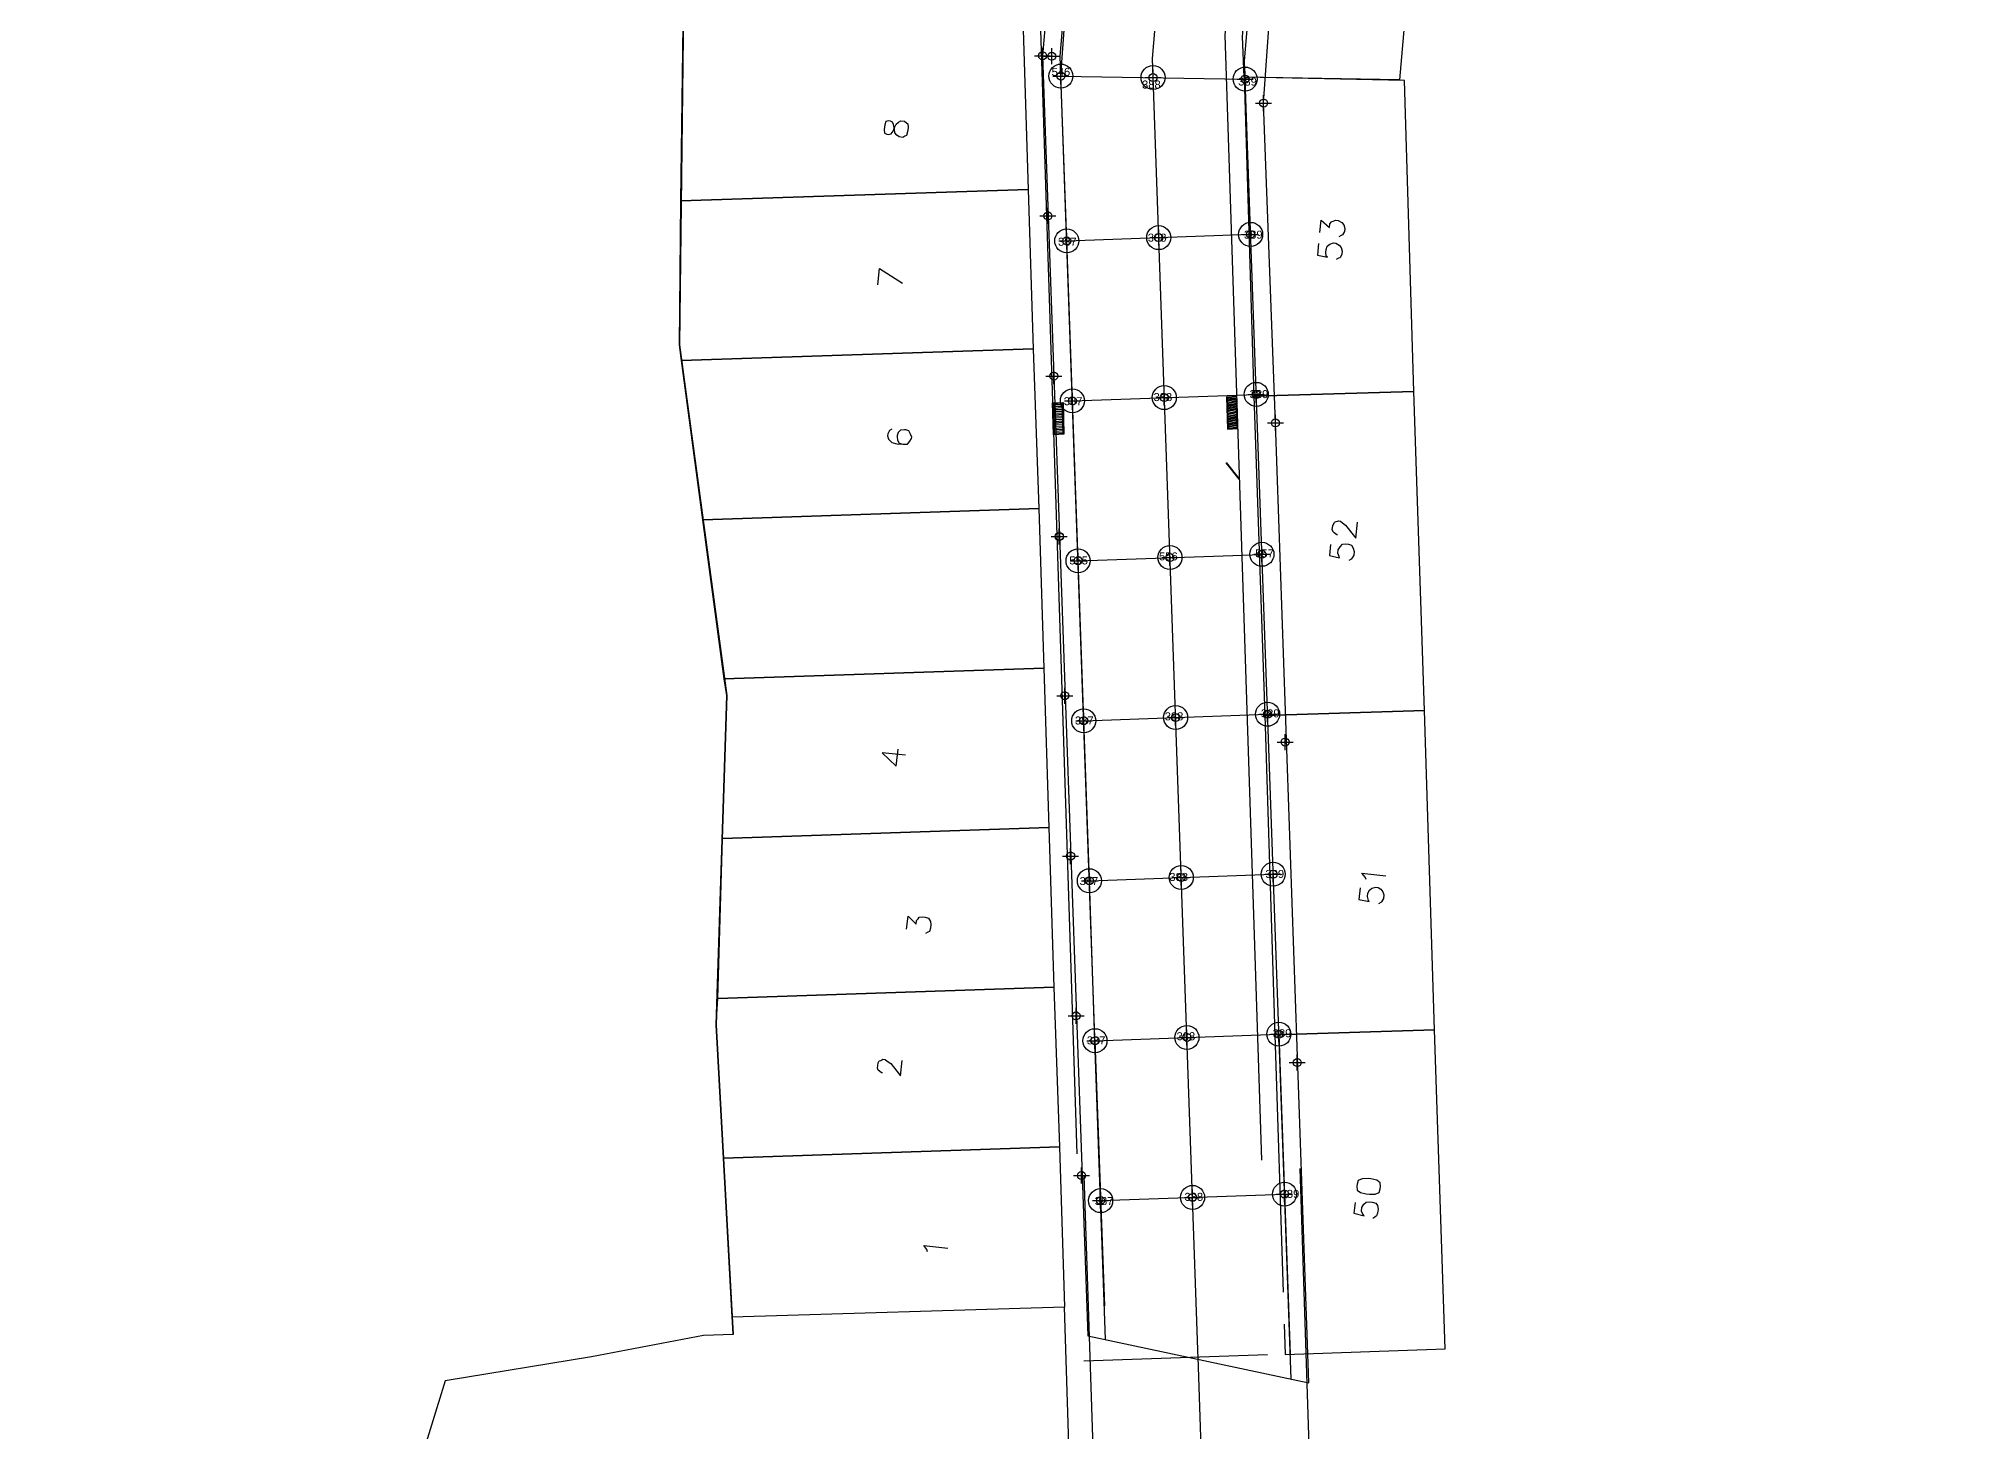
# Model space of a CAD drawing. Header units: metres. Extents: x 678 to 2349, y 417 to 1219.
# Drawn here: x 694.1 to 815.2, y 551.3 to 638.3 of the extents above; entities that cross this region are included whole.
import ezdxf

# ---------------------------------------------------------------- set-up
doc = ezdxf.new("R2010")
doc.units = ezdxf.units.M
doc.header["$PDMODE"] = 32
doc.header["$PDSIZE"] = 1.5
for name, color, linetype in [('CONCRETO', 7, 'Continuous'), ('linea 1', 1, 'Continuous'), ('puntos nov 7', 50, 'Continuous'), ('V-NODE', 1, 'Continuous')]:
    doc.layers.add(name, color=color, linetype=linetype)
doc.layers.add('PDF2_area escolar', color=7, linetype='Continuous', true_color=0x989898)
doc.layers.add('PDF_Geometry', color=7, linetype='Continuous', true_color=0x797979)
doc.styles.get("Standard").update_dxf_attribs({"font": 'arial.ttf'})

# ---------------------------------------------------------------- blocks, each defined once
blk = doc.blocks.new('*U270')
at = {"color": 0, "linetype": 'ByBlock', "lineweight": -2, "transparency": 16777216}
for p, q in [((-1, 0), (1, 0)), ((0, -1), (0, 1))]:
    blk.add_line(p, q, dxfattribs=at)
blk.add_circle((0, 0), 0.5, dxfattribs=at)
blk = doc.blocks.new('*U351', base_point=(757.374, 637.243, 1023.919))
at = {"layer": 'V-NODE', "color": 50, "lineweight": -2, "xscale": 0.5, "yscale": 0.5, "zscale": 0.5}
blk.add_blockref('*U270', (757.374, 637.243, 1023.919), dxfattribs=at)
blk = doc.blocks.new('*U828', base_point=(756.795, 637.271, 1023.845))
at = {"layer": 'V-NODE', "color": 50, "lineweight": -2, "xscale": 0.5, "yscale": 0.5, "zscale": 0.5}
blk.add_blockref('*U270', (756.795, 637.271, 1023.845), dxfattribs=at)
blk = doc.blocks.new('*U831', base_point=(770.615, 634.321, 1026.4))
at = {"layer": 'V-NODE', "color": 50, "lineweight": -2, "xscale": 0.5, "yscale": 0.5, "zscale": 0.5}
blk.add_blockref('*U270', (770.615, 634.321, 1026.4), dxfattribs=at)
blk = doc.blocks.new('*U834', base_point=(757.133, 627.268, 1025.011))
at = {"layer": 'V-NODE', "color": 50, "lineweight": -2, "xscale": 0.5, "yscale": 0.5, "zscale": 0.5}
blk.add_blockref('*U270', (757.133, 627.268, 1025.011), dxfattribs=at)
blk = doc.blocks.new('*U837', base_point=(757.503, 617.258, 1026.101))
at = {"layer": 'V-NODE', "color": 50, "lineweight": -2, "xscale": 0.5, "yscale": 0.5, "zscale": 0.5}
blk.add_blockref('*U270', (757.503, 617.258, 1026.101), dxfattribs=at)
blk = doc.blocks.new('*U840', base_point=(771.352, 614.335, 1028.695))
at = {"layer": 'V-NODE', "color": 50, "lineweight": -2, "xscale": 0.5, "yscale": 0.5, "zscale": 0.5}
blk.add_blockref('*U270', (771.352, 614.335, 1028.695), dxfattribs=at)
blk = doc.blocks.new('*U843', base_point=(757.846, 607.239, 1027.064))
at = {"layer": 'V-NODE', "color": 50, "lineweight": -2, "xscale": 0.5, "yscale": 0.5, "zscale": 0.5}
blk.add_blockref('*U270', (757.846, 607.239, 1027.064), dxfattribs=at)
blk = doc.blocks.new('*U846', base_point=(758.554, 587.273, 1028.916))
at = {"layer": 'V-NODE', "color": 50, "lineweight": -2, "xscale": 0.5, "yscale": 0.5, "zscale": 0.5}
blk.add_blockref('*U270', (758.554, 587.273, 1028.916), dxfattribs=at)
blk = doc.blocks.new('*U849', base_point=(757.846, 607.24, 1027.059))
at = {"layer": 'V-NODE', "color": 50, "lineweight": -2, "xscale": 0.5, "yscale": 0.5, "zscale": 0.5}
blk.add_blockref('*U270', (757.846, 607.24, 1027.059), dxfattribs=at)
blk = doc.blocks.new('*U852', base_point=(758.182, 597.294, 1028.058))
at = {"layer": 'V-NODE', "color": 50, "lineweight": -2, "xscale": 0.5, "yscale": 0.5, "zscale": 0.5}
blk.add_blockref('*U270', (758.182, 597.294, 1028.058), dxfattribs=at)
blk = doc.blocks.new('*U855', base_point=(771.957, 594.396, 1031.083))
at = {"layer": 'V-NODE', "color": 50, "lineweight": -2, "xscale": 0.5, "yscale": 0.5, "zscale": 0.5}
blk.add_blockref('*U270', (771.957, 594.396, 1031.083), dxfattribs=at)
blk = doc.blocks.new('*U858', base_point=(758.894, 577.291, 1029.394))
at = {"layer": 'V-NODE', "color": 50, "lineweight": -2, "xscale": 0.5, "yscale": 0.5, "zscale": 0.5}
blk.add_blockref('*U270', (758.894, 577.291, 1029.394), dxfattribs=at)
blk = doc.blocks.new('*U861', base_point=(759.233, 567.312, 1029.796))
at = {"layer": 'V-NODE', "color": 50, "lineweight": -2, "xscale": 0.5, "yscale": 0.5, "zscale": 0.5}
blk.add_blockref('*U270', (759.233, 567.312, 1029.796), dxfattribs=at)
blk = doc.blocks.new('*U870', base_point=(772.717, 574.373, 1032.351))
at = {"layer": 'V-NODE', "color": 50, "lineweight": -2, "xscale": 0.5, "yscale": 0.5, "zscale": 0.5}
blk.add_blockref('*U270', (772.717, 574.373, 1032.351), dxfattribs=at)
blk = doc.blocks.new('*U1428', base_point=(757.945, 636.005, 1023.47))
at = {"layer": 'V-NODE', "color": 50, "lineweight": -2, "xscale": 0.5, "yscale": 0.5, "zscale": 0.5}
blk.add_blockref('*U270', (757.945, 636.005, 1023.47), dxfattribs=at)
blk = doc.blocks.new('*U1431', base_point=(763.701, 635.912, 1023.54))
at = {"layer": 'V-NODE', "color": 50, "lineweight": -2, "xscale": 0.5, "yscale": 0.5, "zscale": 0.5}
blk.add_blockref('*U270', (763.701, 635.912, 1023.54), dxfattribs=at)
blk = doc.blocks.new('*U1434', base_point=(769.458, 635.818, 1023.47))
at = {"layer": 'V-NODE', "color": 50, "lineweight": -2, "xscale": 0.5, "yscale": 0.5, "zscale": 0.5}
blk.add_blockref('*U270', (769.458, 635.818, 1023.47), dxfattribs=at)
blk = doc.blocks.new('*U1437', base_point=(758.308, 625.708, 1024.59))
at = {"layer": 'V-NODE', "color": 50, "lineweight": -2, "xscale": 0.5, "yscale": 0.5, "zscale": 0.5}
blk.add_blockref('*U270', (758.308, 625.708, 1024.59), dxfattribs=at)
blk = doc.blocks.new('*U1440', base_point=(764.055, 625.912, 1024.66))
at = {"layer": 'V-NODE', "color": 50, "lineweight": -2, "xscale": 0.5, "yscale": 0.5, "zscale": 0.5}
blk.add_blockref('*U270', (764.055, 625.912, 1024.66), dxfattribs=at)
blk = doc.blocks.new('*U1443', base_point=(769.801, 626.115, 1024.59))
at = {"layer": 'V-NODE', "color": 50, "lineweight": -2, "xscale": 0.5, "yscale": 0.5, "zscale": 0.5}
blk.add_blockref('*U270', (769.801, 626.115, 1024.59), dxfattribs=at)
blk = doc.blocks.new('*U1446', base_point=(758.662, 615.715, 1025.64))
at = {"layer": 'V-NODE', "color": 50, "lineweight": -2, "xscale": 0.5, "yscale": 0.5, "zscale": 0.5}
blk.add_blockref('*U270', (758.662, 615.715, 1025.64), dxfattribs=at)
blk = doc.blocks.new('*U1449', base_point=(764.408, 615.918, 1025.71))
at = {"layer": 'V-NODE', "color": 50, "lineweight": -2, "xscale": 0.5, "yscale": 0.5, "zscale": 0.5}
blk.add_blockref('*U270', (764.408, 615.918, 1025.71), dxfattribs=at)
blk = doc.blocks.new('*U1452', base_point=(770.155, 616.121, 1025.64))
at = {"layer": 'V-NODE', "color": 50, "lineweight": -2, "xscale": 0.5, "yscale": 0.5, "zscale": 0.5}
blk.add_blockref('*U270', (770.155, 616.121, 1025.64), dxfattribs=at)
blk = doc.blocks.new('*U1455', base_point=(759.015, 605.721, 1026.66))
at = {"layer": 'V-NODE', "color": 50, "lineweight": -2, "xscale": 0.5, "yscale": 0.5, "zscale": 0.5}
blk.add_blockref('*U270', (759.015, 605.721, 1026.66), dxfattribs=at)
blk = doc.blocks.new('*U1458', base_point=(764.761, 605.924, 1026.73))
at = {"layer": 'V-NODE', "color": 50, "lineweight": -2, "xscale": 0.5, "yscale": 0.5, "zscale": 0.5}
blk.add_blockref('*U270', (764.761, 605.924, 1026.73), dxfattribs=at)
blk = doc.blocks.new('*U1461', base_point=(770.508, 606.127, 1026.66))
at = {"layer": 'V-NODE', "color": 50, "lineweight": -2, "xscale": 0.5, "yscale": 0.5, "zscale": 0.5}
blk.add_blockref('*U270', (770.508, 606.127, 1026.66), dxfattribs=at)
blk = doc.blocks.new('*U1464', base_point=(759.368, 595.727, 1027.68))
at = {"layer": 'V-NODE', "color": 50, "lineweight": -2, "xscale": 0.5, "yscale": 0.5, "zscale": 0.5}
blk.add_blockref('*U270', (759.368, 595.727, 1027.68), dxfattribs=at)
blk = doc.blocks.new('*U1467', base_point=(765.115, 595.93, 1027.75))
at = {"layer": 'V-NODE', "color": 50, "lineweight": -2, "xscale": 0.5, "yscale": 0.5, "zscale": 0.5}
blk.add_blockref('*U270', (765.115, 595.93, 1027.75), dxfattribs=at)
blk = doc.blocks.new('*U1470', base_point=(770.861, 596.134, 1027.68))
at = {"layer": 'V-NODE', "color": 50, "lineweight": -2, "xscale": 0.5, "yscale": 0.5, "zscale": 0.5}
blk.add_blockref('*U270', (770.861, 596.134, 1027.68), dxfattribs=at)
blk = doc.blocks.new('*U1473', base_point=(759.722, 585.733, 1028.52))
at = {"layer": 'V-NODE', "color": 50, "lineweight": -2, "xscale": 0.5, "yscale": 0.5, "zscale": 0.5}
blk.add_blockref('*U270', (759.722, 585.733, 1028.52), dxfattribs=at)
blk = doc.blocks.new('*U1476', base_point=(765.468, 585.937, 1028.59))
at = {"layer": 'V-NODE', "color": 50, "lineweight": -2, "xscale": 0.5, "yscale": 0.5, "zscale": 0.5}
blk.add_blockref('*U270', (765.468, 585.937, 1028.59), dxfattribs=at)
blk = doc.blocks.new('*U1479', base_point=(771.214, 586.14, 1028.52))
at = {"layer": 'V-NODE', "color": 50, "lineweight": -2, "xscale": 0.5, "yscale": 0.5, "zscale": 0.5}
blk.add_blockref('*U270', (771.214, 586.14, 1028.52), dxfattribs=at)
blk = doc.blocks.new('*U1482', base_point=(760.075, 575.74, 1029.01))
at = {"layer": 'V-NODE', "color": 50, "lineweight": -2, "xscale": 0.5, "yscale": 0.5, "zscale": 0.5}
blk.add_blockref('*U270', (760.075, 575.74, 1029.01), dxfattribs=at)
blk = doc.blocks.new('*U1485', base_point=(765.821, 575.943, 1029.08))
at = {"layer": 'V-NODE', "color": 50, "lineweight": -2, "xscale": 0.5, "yscale": 0.5, "zscale": 0.5}
blk.add_blockref('*U270', (765.821, 575.943, 1029.08), dxfattribs=at)
blk = doc.blocks.new('*U1488', base_point=(771.568, 576.146, 1029.01))
at = {"layer": 'V-NODE', "color": 50, "lineweight": -2, "xscale": 0.5, "yscale": 0.5, "zscale": 0.5}
blk.add_blockref('*U270', (771.568, 576.146, 1029.01), dxfattribs=at)
blk = doc.blocks.new('*U1491', base_point=(760.428, 565.746, 1029.43))
at = {"layer": 'V-NODE', "color": 50, "lineweight": -2, "xscale": 0.5, "yscale": 0.5, "zscale": 0.5}
blk.add_blockref('*U270', (760.428, 565.746, 1029.43), dxfattribs=at)
blk = doc.blocks.new('*U1494', base_point=(766.175, 565.949, 1029.5))
at = {"layer": 'V-NODE', "color": 50, "lineweight": -2, "xscale": 0.5, "yscale": 0.5, "zscale": 0.5}
blk.add_blockref('*U270', (766.175, 565.949, 1029.5), dxfattribs=at)
blk = doc.blocks.new('*U1497', base_point=(771.921, 566.152, 1029.43))
at = {"layer": 'V-NODE', "color": 50, "lineweight": -2, "xscale": 0.5, "yscale": 0.5, "zscale": 0.5}
blk.add_blockref('*U270', (771.921, 566.152, 1029.43), dxfattribs=at)
blk = doc.blocks.new('base')
at = {"layer": 'PDF_Geometry', "lineweight": 25, "extrusion": (-0.000787417, 0.063364, 0.99799)}
for points, elevation in [([(-314.36, -197.29), (-299.6, -195.68), (-292.74, -194.19), (-282.66, -192.11), (-274.48, -190.36), (-258.04, -185.15), (-248.03, -180.61), (-240.54, -177.71), (-228.64, -174.04), (-222.73, -172.71), (-217.38, -171.04), (-209.93, -169.25), (-202.16, -164.76), (-196.2, -160.28), (-195.07, -159.82), (-178.09, -157.46), (-154.3, -156.61), (-136.67, -154.61), (-124.44, -153.16), (-118.07, -151.47), (-100.79, -146.65), (-80.95, -140.97), (-73.38, -139.33), (-61.69, -135.82), (-40.5, -131.6), (-37.73, -130.87), (-17.66, -129.44), (1.31, -127.46), (21.09, -124.93), (41.01, -122.83), (47.38, -123.46), (63.59, -123.19), (81.4, -124.31), (85.64, -96.07), (88.7, -66.39), (92.81, -40.78), (97.16, -22.39), (100.6, -1.56), (102.48, 8.32), (109.69, 37.36), (117.53, 76.62), (126.22, 115.64), (131.51, 149.59), (134.68, 173.97), (136.92, 195.59), (139.96, 229.68), (141.56, 250.68), (142.61, 271.37), (143.25, 283.21), (147.07, 312.94), (152.58, 355.63), (153.55, 396.04), (150.87, 418.02), (151.78, 438.64), (150.96, 458.03), (151.78, 438.64), (150.87, 418.02), (153.55, 396.04), (152.58, 355.63), (147.07, 312.94), (143.25, 283.21), (142.61, 271.37), (141.56, 250.68), (139.96, 229.68), (136.92, 195.59), (134.68, 173.97), (131.51, 149.59), (126.22, 115.64), (117.53, 76.62), (109.69, 37.36), (102.48, 8.32), (100.6, -1.56), (97.16, -22.39), (92.81, -40.78), (88.7, -66.39), (85.64, -96.07), (81.4, -124.31), (63.59, -123.19), (47.38, -123.46), (41.01, -122.83), (21.09, -124.93), (1.31, -127.46), (-17.66, -129.44), (-37.73, -130.87), (-40.5, -131.6), (-61.69, -135.82), (-73.38, -139.33), (-80.95, -140.97), (-100.79, -146.65), (-118.07, -151.47), (-124.44, -153.16), (-136.67, -154.61), (-154.3, -156.61), (-178.09, -157.46), (-195.07, -159.82), (-196.2, -160.28), (-202.16, -164.76), (-209.93, -169.25), (-217.38, -171.04), (-222.73, -172.71), (-228.64, -174.04), (-240.54, -177.71), (-248.03, -180.61), (-258.04, -185.15), (-274.48, -190.36), (-282.66, -192.11), (-292.74, -194.19), (-299.6, -195.68), (-314.36, -197.29), (-312.18, -178.45), (-309.15, -157.9), (-306.88, -132.9), (-305.82, -118), (-298.64, -78.8), (-291.06, -45.08), (-282.25, -15.12), (-275.64, 10.47), (-270.32, 33.9), (-263.82, 63.16), (-258.15, 86.41), (-284.42, 123.89)], 0.03), ([(129.33, 446.99), (130.72, 376.63), (119.72, 267.26), (72.74, -35.35), (74.13, -37.23), (92.98, -40.15)], 0.03), ([(8.56, 202.89), (65.66, 264.23), (104.99, 258.14), (106.87, 259.49), (108.31, 268.73), (119.23, 377.08), (117.81, 447.54)], 0.03), ([(113.44, 389.51), (113.35, 388.74), (112.85, 389.21), (112.82, 388.98), (112.72, 388.86), (112.67, 388.82), (112.43, 388.75), (112.29, 388.77), (112.07, 388.89), (111.95, 389.04), (111.89, 389.28), (111.91, 389.47), (112.03, 389.68), (112.12, 389.72), (112.27, 389.79)], 0.03), ([(113.53, 390.2), (113.62, 390.93), (112.98, 391.05), (113.07, 391), (113.09, 390.76), (113.06, 390.58), (112.99, 390.36), (112.84, 390.24), (112.6, 390.17), (112.46, 390.19), (112.24, 390.31), (112.12, 390.46), (112.06, 390.7), (112.08, 390.88), (112.2, 391.1), (112.3, 391.14), (112.44, 391.21)], 0.03), ([(141.11, 392.44), (140.99, 391.43), (139.57, 392.35)], 0.03), ([(130.22, 400.2), (129.66, 400.17)], 0.03), ([(130.2, 401.92), (130.2, 400.01), (129.68, 399.98), (129.64, 401.89)], 0.03), ([(130.2, 400.06), (129.65, 400.08)], 0.03), ([(118.82, 399.86), (119.39, 399.97)], 0.03), ([(118.81, 399.81), (119.38, 399.93)], 0.03), ([(118.81, 400.18), (119.38, 400.3)], 0.03), ([(119.13, 399.77), (119.37, 399.84)], 0.03), ([(118.76, 401.67), (118.81, 399.81), (119.37, 399.79), (119.32, 401.7)], 0.03), ([(118.81, 400.14), (119.38, 400.25)], 0.03), ([(118.83, 399.99), (119.36, 400.11)], 0.03), ([(118.79, 400.04), (119.36, 400.16)], 0.03), ([(118.82, 399.9), (119.35, 400.02)], 0.03), ([(118.83, 400.32), (119.35, 400.44)], 0.03), ([(118.82, 400.23), (119.34, 400.35)], 0.03), ([(130.23, 400.29), (129.67, 400.26)], 0.03), ([(130.22, 400.61), (129.66, 400.59)], 0.03), ([(130.21, 400.48), (129.65, 400.5)], 0.03), ([(130.21, 400.89), (129.66, 400.91)], 0.03), ([(130.21, 401.31), (129.66, 401.29)], 0.03), ([(130.2, 400.39), (129.64, 400.36)], 0.03), ([(130.2, 400.8), (129.64, 400.78)], 0.03), ([(130.2, 401.22), (129.64, 401.19)], 0.03), ([(130.19, 400.71), (129.63, 400.69)], 0.03), ([(130.19, 401.13), (129.63, 401.1)], 0.03), ([(130.18, 400.99), (129.67, 401.01)], 0.03), ([(130.18, 401.41), (129.63, 401.43)], 0.03), ([(118.8, 400.51), (119.37, 400.62)], 0.03), ([(118.81, 400.55), (119.38, 400.67)], 0.03), ([(118.8, 400.46), (119.37, 400.58)], 0.03), ([(118.8, 400.83), (119.37, 400.95)], 0.03), ([(118.8, 400.88), (119.37, 400.99)], 0.03), ([(118.79, 400.37), (119.36, 400.49)], 0.03), ([(118.79, 400.74), (119.36, 400.86)], 0.03), ([(118.79, 401.2), (119.37, 401.32)], 0.03), ([(118.82, 400.64), (119.34, 400.77)], 0.03), ([(118.78, 400.69), (119.35, 400.81)], 0.03), ([(118.79, 401.16), (119.36, 401.27)], 0.03), ([(118.79, 401.53), (119.36, 401.65)], 0.03), ([(118.82, 401.01), (119.34, 401.14)], 0.03), ([(118.78, 401.07), (119.35, 401.18)], 0.03), ([(118.78, 401.48), (119.35, 401.6)], 0.03), ([(118.81, 400.97), (119.34, 401.09)], 0.03), ([(118.81, 401.34), (119.34, 401.46)], 0.03), ([(118.77, 401.39), (119.34, 401.51)], 0.03), ([(118.81, 401.29), (119.33, 401.42)], 0.03), ([(140.34, 401.48), (140.49, 401.56), (140.61, 401.77), (140.63, 401.91), (140.56, 402.11), (140.35, 402.32), (140.04, 402.4), (139.67, 402.44), (139.39, 402.43), (139.23, 402.26), (139.12, 402.09), (139.11, 402), (139.18, 401.81), (139.29, 401.61), (139.47, 401.54), (139.56, 401.53), (139.8, 401.55), (139.95, 401.71), (140.02, 401.89), (140.03, 401.98), (140.01, 402.17), (139.89, 402.37), (139.67, 402.44)], 0.03), ([(130.21, 401.64), (129.65, 401.61)], 0.03), ([(130.2, 401.55), (129.64, 401.52)], 0.03), ([(130.18, 401.82), (129.63, 401.85)], 0.03), ([(130.17, 401.73), (129.61, 401.71)], 0.03), ([(118.8, 401.62), (119.23, 401.71)], 0.03), ([(118.8, 401.67), (118.9, 401.7)], 0.03), ([(112.57, 408.44), (112.62, 408.44), (112.79, 408.33), (112.83, 408.27), (112.9, 408.13), (112.87, 407.85), (112.76, 407.68), (112.71, 407.64), (112.51, 407.57), (112.38, 407.59), (112.25, 407.7), (112.08, 407.85), (111.44, 408.67), (111.32, 407.67)], 0.03), ([(113.02, 409.04), (113.1, 409.73), (112.47, 409.89), (112.5, 409.8), (112.57, 409.6), (112.55, 409.38), (112.43, 409.2), (112.27, 409.04), (112.08, 409.01), (111.9, 409.04), (111.72, 409.1), (111.61, 409.3), (111.54, 409.5), (111.57, 409.73), (111.68, 409.9), (111.74, 409.98), (111.89, 410.06)], 0.03), ([(139.75, 421.91), (141.21, 421.73), (140.34, 422.58), (140.21, 421.53)], 0.03), ([(111.43, 430.56), (111.52, 431.29), (110.89, 431.42), (110.93, 431.36), (110.99, 431.12), (110.96, 430.9), (110.85, 430.72), (110.7, 430.6), (110.46, 430.54), (110.32, 430.56), (110.15, 430.67), (110.03, 430.82), (109.96, 431.02), (109.99, 431.25), (110.11, 431.46), (110.16, 431.5), (110.31, 431.58)], 0.03), ([(111.05, 430.05), (111.12, 429.9), (111.32, 429.65), (109.82, 429.83)], 0.03), ([(139.81, 432.8), (139.71, 431.98), (139.21, 432.5), (139.19, 432.27), (139.08, 432.15), (139.02, 432.06), (138.79, 432.04), (138.65, 432.06), (138.43, 432.13), (138.31, 432.33), (138.29, 432.52), (138.31, 432.75), (138.39, 432.97), (138.49, 433.01), (138.63, 433.08)], 0.03), ([(116.52, 457.81), (116.48, 459.72), (106.48, 459.49), (106.9, 439.5), (116.89, 439.69), (116.56, 455.81)], 0.03), ([(141.44, 441.78), (141.49, 441.78), (141.62, 441.67), (141.7, 441.61), (141.73, 441.47), (141.69, 441.15), (141.63, 441.02), (141.53, 440.99), (141.39, 440.91), (141.25, 440.93), (141.12, 441.04), (140.91, 441.2), (140.31, 441.97), (140.19, 441.01)], 0.03), ([(192.64, 560.17), (169.47, 541.86), (148.34, 524.28), (136.24, 502), (128.5, 467.74), (128.9, 447.55)], -12.66), ([(184.27, 570.76), (160.97, 552.35), (137.71, 533), (123.49, 506.8), (114.97, 469.11), (115.4, 447.28)], -12.66), ([(112, 450.25), (112.08, 450.93), (111.45, 451.1), (111.53, 451), (111.6, 450.81), (111.57, 450.58), (111.45, 450.36), (111.3, 450.24), (111.07, 450.22), (110.93, 450.24), (110.71, 450.31), (110.59, 450.46), (110.57, 450.7), (110.6, 450.93), (110.66, 451.1), (110.77, 451.18), (110.91, 451.26)], 0.03), ([(138.76, 453.01), (138.79, 452.86), (138.99, 452.61), (137.48, 452.79)], 0.03), ([(188.45, 565.47), (165.22, 547.11), (143.03, 528.64), (129.87, 504.4), (121.73, 468.43), (121.92, 458.99)], -12.66), ([(117.59, 459.73), (129.07, 459.97)], 0.03)]:
    blk.add_lwpolyline(points, dxfattribs=dict(at, elevation=elevation))
at = {"layer": 'PDF_Geometry', "lineweight": 25, "extrusion": (-0.000787417, 0.063364, 0.99799), "elevation": 0.03}
for points in [[(116.32, 359.12), (106.38, 360.13), (108.36, 380.02), (118.06, 379.73), (118.13, 377.17), (116.32, 359.12), (106.38, 360.13), (104.36, 340.25), (114.3, 339.24)], [(153.35, 387.02), (153.04, 374.45), (131.83, 376.59), (131.64, 386.58)], [(117.69, 399.71), (107.7, 399.53), (108.04, 380.06), (118.06, 379.73)], [(140.59, 382.72), (140.57, 382.95), (140.44, 383.01), (140.3, 383.03), (140.16, 383), (140.04, 382.83), (139.92, 382.57), (139.85, 382.39), (139.7, 382.27), (139.55, 382.19), (139.32, 382.22), (139.2, 382.33), (139.11, 382.39), (139.09, 382.62), (139.13, 382.89), (139.2, 383.12), (139.3, 383.15), (139.44, 383.23), (139.67, 383.2), (139.8, 383.09), (139.92, 382.94), (139.94, 382.7), (140, 382.42), (140.07, 382.27), (140.2, 382.21), (140.34, 382.19), (140.48, 382.22), (140.55, 382.44)], [(153.44, 397.03), (153.55, 396.04), (153.35, 387.02), (131.64, 386.58), (131.45, 396.57)], [(152.23, 407.01), (153.44, 397.03), (131.45, 396.57), (131.22, 406.57)], [(130.25, 401.96), (130.28, 399.96), (129.63, 399.94), (129.6, 401.94)], [(129.68, 399.98), (130.2, 400.01), (130.2, 401.92), (129.64, 401.89)], [(118.72, 401.72), (118.76, 399.72), (119.41, 399.74), (119.37, 401.74)], [(119.37, 399.79), (118.81, 399.81), (118.76, 401.67), (119.32, 401.7)], [(117.27, 419.7), (107.28, 419.52), (107.7, 399.53), (117.69, 399.71)], [(151.02, 416.98), (152.23, 407.01), (131.22, 406.57), (131.03, 416.56)], [(151.25, 426.97), (150.87, 418.02), (151.02, 416.98), (131.03, 416.56), (130.84, 426.55)], [(116.89, 439.69), (106.9, 439.5), (107.28, 419.52), (117.27, 419.7)], [(151.67, 436.98), (151.25, 426.97), (130.84, 426.55), (130.66, 436.55)], [(151.44, 446.98), (151.78, 438.64), (151.67, 436.98), (130.66, 436.55), (130.42, 446.54)], [(151.02, 456.95), (151.44, 446.98), (130.42, 446.54), (130.24, 456.58)], [(111.88, 449.24), (111.86, 449.48), (111.65, 449.64), (111.29, 449.73), (111.1, 449.75), (110.73, 449.75), (110.49, 449.64), (110.41, 449.42), (110.4, 449.28), (110.42, 449.05), (110.63, 448.88), (110.99, 448.79), (111.17, 448.77), (111.54, 448.77), (111.79, 448.88), (111.86, 449.11)], [(175.67, 481.48), (185.63, 516.03), (190.84, 539.29), (191.64, 541.65), (195.61, 558.47), (193.83, 560.21), (170.57, 541.87), (149.58, 524.32), (137.67, 502.43), (130.01, 468.48), (130.24, 456.58), (151.02, 456.95), (150.96, 458.03), (152.82, 458.08), (159.83, 459.32), (169, 460.72)]]:
    blk.add_lwpolyline(points, close=True, dxfattribs=at)
at = {"layer": 'PDF_Geometry', "color": 2, "lineweight": 40, "extrusion": (-0.000787417, 0.063364, 0.99799), "elevation": 0.03}
blk.add_lwpolyline([(129.61, 401.29), (129.68, 401.14)], dxfattribs=at)
at = {"layer": 'PDF_Geometry', "color": 1, "lineweight": 40, "extrusion": (-0.000787417, 0.063364, 0.99799), "elevation": 0.03}
blk.add_lwpolyline([(118.68, 404.88), (119.49, 403.86)], dxfattribs=at)

msp = doc.modelspace()

# ---------------------------------------------------------------- linework, layer by layer
at = {"layer": 'CONCRETO'}
for p, q in [((757.945, 635.9893, 1023.47), (769.458, 635.818, 1023.47)), ((758.30846, 625.708, 1024.59), (769.801, 626.12225, 1024.59)), ((758.66173, 615.715, 1025.64), (770.155, 616.121, 1025.64)), ((759.015, 605.721, 1026.66), (770.508, 606.12318, 1026.66)), ((759.368, 595.727, 1027.68), (770.861, 596.13779, 1027.68)), ((759.72163, 585.73342), (771.214, 586.14, 1028.52)), ((760.07491, 575.74, 1029.01), (771.568, 576.146, 1029.01)), ((760.075, 575.74, 1029.01), (760.66042, 559.16586, 1029.70653)), ((771.568, 576.146, 1029.01), (772.27715, 556.13663, 1029.85101)), ((760.428, 565.746, 1029.43), (771.921, 566.15332, 1029.43))]:
    msp.add_line(p, q, dxfattribs=at)
at = {"layer": 'CONCRETO', "elevation": 1029.70653}
msp.add_lwpolyline([(760.66042, 559.16586), (760.428, 565.746), (760.075, 575.73749), (759.722, 585.73343), (759.368, 595.73657), (759.01861, 605.72113), (758.66174, 615.71469), (758.30846, 625.708), (757.94446, 636.0046), (758.68142, 646.3818), (759.533, 656.34547), (760.38616, 666.30881), (761.235, 676.273), (762.08651, 686.237), (762.938, 696.20331), (763.78901, 706.16401), (764.6403, 716.128), (765.492, 726.09096), (766.343, 736.05498), (767.206, 746.15847), (767.70457, 749.89757), (768.60639, 756.24428)], dxfattribs=at)
at = {"layer": 'linea 1', "elevation": 1013.17}
for points in [[(767.566, 756.77), (766.158, 746.861), (756.795, 637.271), (759.622, 557.303), (773.43, 554.368)], [(760.73505, 557.06641), (757.90066, 637.24341), (767.25536, 746.73626), (768.65902, 756.61469)], [(772.32936, 554.60195), (769.41801, 636.95604), (778.68624, 745.43685), (779.98279, 754.56151)], [(773.43, 554.368), (771.352, 614.335), (770.615, 634.321), (772.068, 654.951), (778.881, 734.934), (781.021, 754.103)], [(766.53221, 555.83418), (763.65934, 637.09972), (772.91075, 745.53492), (772.91075, 745.53492)]]:
    msp.add_lwpolyline(points, dxfattribs=at)
at = {"layer": 'linea 1'}
for p in [(757.94446, 636.0046), (763.70134, 635.9115), (769.45823, 635.8184), (758.30844, 625.70844), (764.05486, 625.91159), (769.80127, 626.11473), (764.40815, 615.91783), (770.15456, 616.12098), (758.66174, 615.71469), (759.01504, 605.72093), (764.76145, 605.92408), (770.50786, 606.12722), (759.36833, 595.72717), (765.11474, 595.93032), (770.86115, 596.13346), (759.72163, 585.73342), (765.46804, 585.93656), (771.21445, 586.13971), (765.82133, 575.9428), (771.56774, 576.14595), (760.07492, 575.73966), (760.42822, 565.7459), (766.17463, 565.94905), (771.92104, 566.15219)]:
    msp.add_point(p, dxfattribs=at)

# ---------------------------------------------------------------- block references
at = {"layer": 'PDF2_area escolar'}
msp.add_blockref('base', (882.736, 1016.336, 999.038), dxfattribs=at)
at = {"layer": 'puntos nov 7'}
for name, p in [('*U828', (756.795, 637.271, 1023.845)), ('*U351', (757.374, 637.243, 1023.919)), ('*U1428', (757.945, 636.005, 1023.47)), ('*U1431', (763.701, 635.912, 1023.54)), ('*U1434', (769.458, 635.818, 1023.47)), ('*U831', (770.615, 634.321, 1026.4)), ('*U834', (757.133, 627.268, 1025.011)), ('*U1440', (764.055, 625.912, 1024.66)), ('*U1443', (769.801, 626.115, 1024.59)), ('*U1437', (758.308, 625.708, 1024.59)), ('*U837', (757.503, 617.258, 1026.101)), ('*U1446', (758.662, 615.715, 1025.64)), ('*U1449', (764.408, 615.918, 1025.71)), ('*U1452', (770.155, 616.121, 1025.64)), ('*U840', (771.352, 614.335, 1028.695)), ('*U849', (757.846, 607.24, 1027.059)), ('*U843', (757.846, 607.239, 1027.064)), ('*U1455', (759.015, 605.721, 1026.66)), ('*U1458', (764.761, 605.924, 1026.73)), ('*U1461', (770.508, 606.127, 1026.66)), ('*U852', (758.182, 597.294, 1028.058)), ('*U1464', (759.368, 595.727, 1027.68)), ('*U1467', (765.115, 595.93, 1027.75)), ('*U1470', (770.861, 596.134, 1027.68)), ('*U855', (771.957, 594.396, 1031.083)), ('*U846', (758.554, 587.273, 1028.916)), ('*U1476', (765.468, 585.937, 1028.59)), ('*U1479', (771.214, 586.14, 1028.52)), ('*U1473', (759.722, 585.733, 1028.52)), ('*U858', (758.894, 577.291, 1029.394)), ('*U1482', (760.075, 575.74, 1029.01)), ('*U1485', (765.821, 575.943, 1029.08)), ('*U1488', (771.568, 576.146, 1029.01)), ('*U870', (772.717, 574.373, 1032.351)), ('*U861', (759.233, 567.312, 1029.796)), ('*U1491', (760.428, 565.746, 1029.43)), ('*U1494', (766.175, 565.949, 1029.5)), ('*U1497', (771.921, 566.152, 1029.43))]:
    msp.add_blockref(name, p, dxfattribs=at)

# ---------------------------------------------------------------- texts
at = {"layer": 'linea 1', "char_height": 0.5, "attachment_point": 1}
for s, width, insert in [('546', 0.5, (757.36028, 636.51682, 1013.17)), ('388', 1.32611, (763.01562, 635.72724, 2090.06938)), ('389', 1.32611, (769.02339, 635.91261, 1026.4)), ('389', 1.32611, (769.38199, 626.34743, 1026.4)), ('387', 1.32611, (757.76351, 625.90408)), ('388', 1.32611, (763.37421, 626.16206, 2090.06938)), ('387', 1.32611, (758.12263, 615.94242)), ('388', 1.32611, (763.73333, 616.2004, 2090.06938)), ('389', 1.32611, (769.74111, 616.38576, 1026.4)), ('555', 1.32611, (758.46734, 605.99471)), ('556', 1.32611, (764.07804, 606.25269, 2090.06938)), ('557', 1.32611, (770.08582, 606.43805, 1026.4)), ('388', 1.32611, (764.43388, 596.25346, 2090.06938)), ('389', 1.32611, (770.44166, 596.43883, 1026.4)), ('387', 1.32611, (758.82318, 595.99549)), ('389', 1.32611, (770.72996, 586.40583, 1026.4)), ('387', 1.32611, (759.11148, 585.96249)), ('388', 1.32611, (764.72218, 586.22047, 2090.06938)), ('387', 1.32611, (759.56366, 576.01122)), ('388', 1.32611, (765.17436, 576.2692, 2090.06938)), ('389', 1.32611, (771.18214, 576.45456, 1026.4)), ('387', 1.32611, (760.05737, 565.97623)), ('388', 1.32611, (765.66807, 566.2342, 2090.06938)), ('389', 1.32611, (771.67585, 566.41957, 1026.4))]:
    msp.add_mtext_dynamic_manual_height_columns(s, width=width, gutter_width=12.5, heights=[0], dxfattribs=dict(at, insert=insert))

doc.saveas('drawing.dxf')
